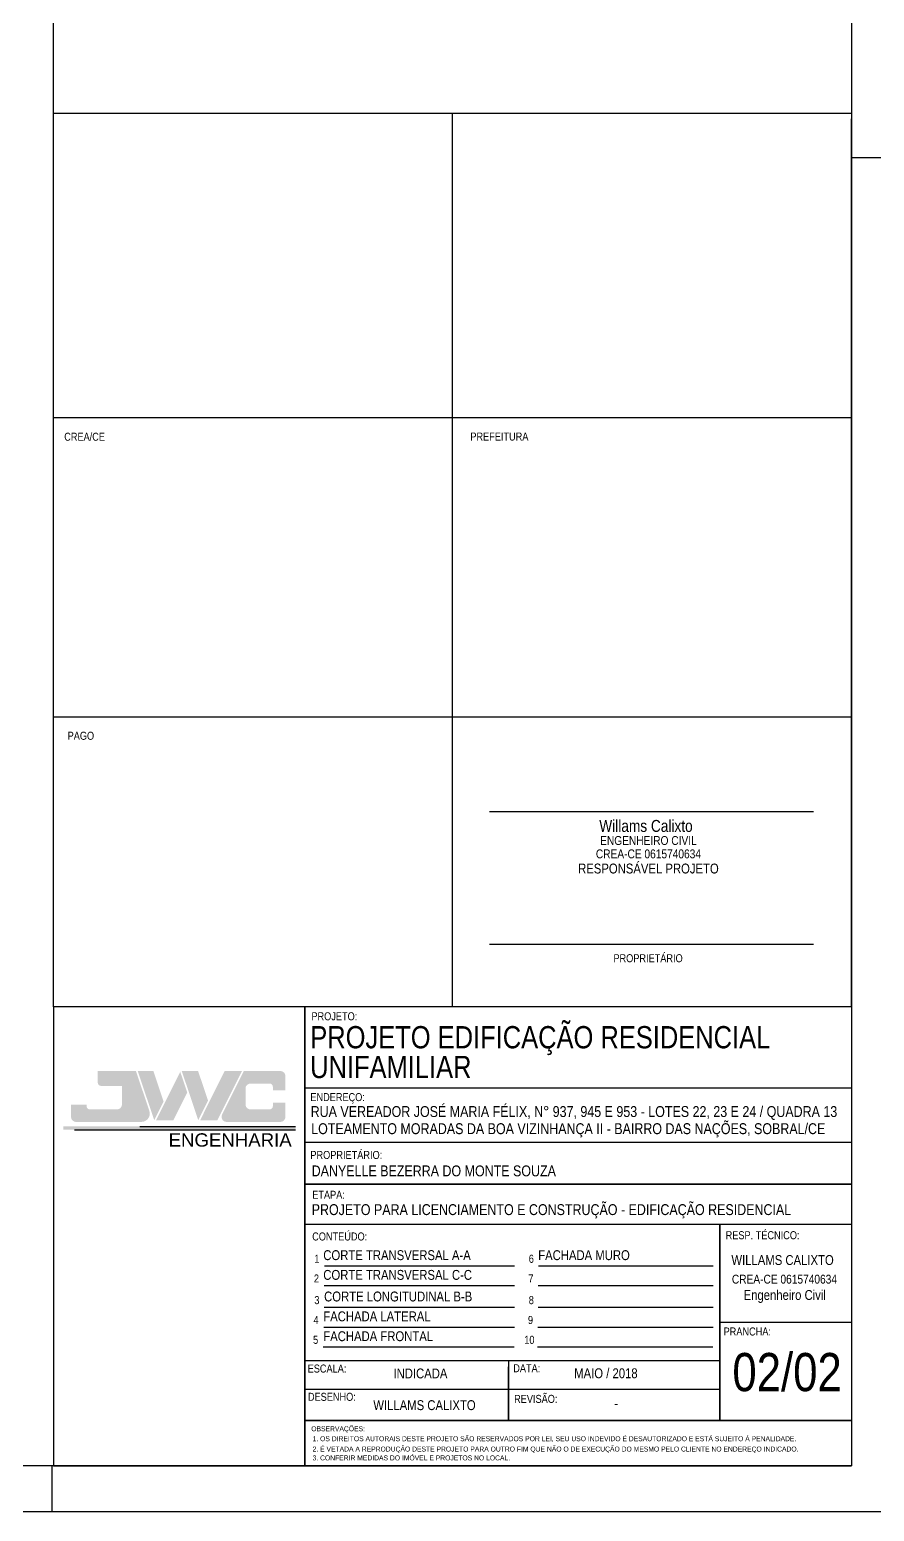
# Model space of a CAD drawing. Header units: millimetres. Extents: x -6300 to 1991, y -4770 to 4545.
# Drawn here: x 1446.01 to 1459.9, y 90.19 to 114.57 of the extents above; entities that cross this region are included whole.
import ezdxf
from ezdxf.enums import TextEntityAlignment as Align

# ---------------------------------------------------------------- set-up
doc = ezdxf.new("R2010")
doc.units = ezdxf.units.MM
doc.header["$LTSCALE"] = 20
doc.header["$MEASUREMENT"] = 0
doc.layers.get('0').update_dxf_attribs({"linetype": 'CONTINUOUS'})
for name, color, linetype in [('A-PEN-Y', 2, 'CONTINUOUS'), ('AGT C-I', 2, 'CONTINUOUS'), ('E-txt-g', 3, 'CONTINUOUS'), ('E-TXT-Y', 2, 'CONTINUOUS'), ("LINHA - PROJETU'S", 1, 'CONTINUOUS'), ("PRANCHA - PROJETU'S", 7, 'CONTINUOUS'), ('TEXTO', 2, 'CONTINUOUS')]:
    doc.layers.add(name, color=color, linetype=linetype)
doc.styles.add('CARIMBO_DADOS', font='arial.ttf')
doc.styles.add('F2', font='ARIALN.TTF')

msp = doc.modelspace()

# ---------------------------------------------------------------- hatches: boundary and pattern name
at = {"layer": 'AGT C-I', "true_color": 0x808080}
h = msp.add_hatch(color=8, dxfattribs=at)
edge = h.paths.add_edge_path()
edge.add_line((1447.846135469174, 96.59706497476783), (1446.770591180521, 96.59706497476783))
edge.add_arc((1446.770591180521, 96.67926865971437), 0.08220368494645439, 179.9999999994333, 269.9999999994667, ccw=False)
edge.add_line((1446.688387495575, 96.6792686597155), (1446.688387495575, 96.88049264006578))
edge.add_line((1446.688387495575, 96.88049264006578), (1446.94321891891, 96.88049264006578))
edge.add_line((1446.94321891891, 96.88049264006578), (1446.943218918909, 96.85737664376803))
edge.add_arc((1446.998021375541, 96.85737664376803), 0.05480245663170292, 179.99999999995, 270)
edge.add_line((1446.998021375541, 96.8025741871361), (1447.442680872613, 96.8025741871361))
edge.add_arc((1447.442680872615, 96.88477787208332), 0.0822036849472196, 270, 360.0000000000333)
edge.add_line((1447.524884557562, 96.88477787208332), (1447.524884557563, 97.18851589409134))
edge.add_line((1447.524884557563, 97.18851589409134), (1447.182520136127, 97.18851589409134))
edge.add_arc((1447.182520136125, 97.24331835072259), 0.05480245663122467, 179.9999999997, 269.99999999959994, ccw=False)
edge.add_line((1447.127717679495, 97.24331835072282), (1447.127717679495, 97.43322749326036))
edge.add_line((1447.127717679495, 97.43322749326059), (1447.755674338184, 97.43322749326059))
edge.add_line((1447.755674338184, 97.43322749326059), (1447.976001989017, 96.77772165877333))
edge.add_arc((1447.846135469174, 96.73407111634675), 0.137006141578809, -90, 18.578450108004915, ccw=False)
at = {"layer": 'AGT C-I', "true_color": 0x0000ff}
h = msp.add_hatch(color=5, dxfattribs=at)
h.paths.add_polyline_path([(1449.213335353103, 97.43322749326059), (1449.497890095034, 97.43322749326059), (1449.096038287393, 96.6244662030838), (1448.811483545463, 96.6244662030838)])
h.paths.add_polyline_path([(1448.509046613627, 97.43322749326059), (1448.777887806157, 97.43322749326059), (1448.941247979379, 96.94720793890521), (1448.780886261386, 96.6244662030838)])
h.paths.add_polyline_path([(1448.483662296119, 97.4227450669887), (1448.598482307854, 97.08113933877986), (1448.371573667058, 96.6244662030838), (1448.087018925129, 96.6244662030838)])
h.paths.add_polyline_path([(1447.784581993295, 97.43322749326059), (1448.041860123781, 97.43322749326059), (1448.209886080853, 96.93332657392376), (1448.056421641051, 96.6244662030838)])
at = {"layer": 'AGT C-I', "true_color": 0x808080}
h = msp.add_hatch(color=8, dxfattribs=at)
edge = h.paths.add_edge_path()
edge.add_arc((1449.639528696232, 96.88477787208355), 0.08220368494717176, 179.9999999999667, 270)
edge.add_line((1449.639528696232, 96.80257418713633), (1449.953106291323, 96.80257418713633))
edge.add_arc((1449.953106291322, 96.85737664376758), 0.05480245663122467, 270.0000000004, 360.0000000003)
edge.add_line((1450.007908747953, 96.85737664376803), (1450.007908747953, 96.91217910039951))
edge.add_line((1450.007908747953, 96.91217910039929), (1450.213417960322, 96.91217910039929))
edge.add_line((1450.213417960323, 96.91217910039929), (1450.213417960323, 96.67926865971528))
edge.add_arc((1450.131214275374, 96.67926865971528), 0.08220368494717176, -90, 3.342393029015511e-11, ccw=False)
edge.add_line((1450.131214275374, 96.59706497476783), (1449.24565729552, 96.59706497476783))
edge.add_arc((1449.245657295523, 96.67926865971528), 0.0822036849472196, 153.5784501078585, 269.99999999973335, ccw=False)
edge.add_line((1449.172040240691, 96.71584700108225), (1449.528487379111, 97.43322749326036))
edge.add_line((1449.528487379112, 97.43322749326059), (1450.131214275376, 97.43322749326036))
edge.add_arc((1450.131214275374, 97.35102380831314), 0.0822036849472196, -3.3310243452433497e-11, 90, ccw=False)
edge.add_line((1450.213417960323, 97.35102380831314), (1450.213417960323, 97.11811336762936))
edge.add_line((1450.213417960323, 97.11811336762914), (1450.007908747953, 97.11811336762914))
edge.add_line((1450.007908747953, 97.11811336762914), (1450.007908747953, 97.17291582426061))
edge.add_arc((1449.953106291322, 97.17291582426084), 0.05480245663170292, 1.000031837499594e-10, 90)
edge.add_line((1449.953106291322, 97.22771828089209), (1449.639528696232, 97.22771828089209))
edge.add_arc((1449.639528696232, 97.14551459594487), 0.08220368494717176, 90, 180.0000000000333)
edge.add_line((1449.557325011286, 97.14551459594487), (1449.557325011285, 96.88477787208332))
msp.add_hatch(color=8, dxfattribs=at).paths.add_polyline_path([(1446.558624223651, 96.52215080699195), (1446.558624223651, 96.46734835036024), (1450.382404265423, 96.46734835036024), (1450.382404265423, 96.52215080699195)])
msp.add_hatch(color=8, dxfattribs=at).paths.add_polyline_path([(1446.558624223651, 96.52215080699195), (1446.558624223651, 96.46734835036024), (1450.382404265423, 96.46734835036024), (1450.382404265423, 96.52215080699195)])

# ---------------------------------------------------------------- linework, layer by layer
at = {"color": 2}
for p, q in [((1446.400898277613, 113.1956343543784), (1446.400898277613, 134.7388494486847)), ((1459.525898277612, 98.48812111142185), (1459.525898277612, 113.1031581563873)), ((1459.525898277612, 112.4638494486849), (1460.275898277612, 112.4638494486849)), ((1446.400898277613, 98.48812111142162), (1446.400898277613, 108.180628513132)), ((1446.400898277613, 98.48812111142162), (1446.400898277613, 90.93884944868479)), ((1446.371534912337, 90.93884944868479), (1446.371534912337, 90.18884944868479)), ((1446.371534912337, 90.93884944868479), (1446.371534912337, 90.18884944868479))]:
    msp.add_line(p, q, dxfattribs=at)
msp.add_lwpolyline([(1387.919226539234, 90.18884944868479), (1460.275898277612, 90.18884944868479), (1460.275898277612, 134.7388494486847), (1387.919226539234, 134.7388494486847)], close=True, dxfattribs=at)
at = {"color": 1}
msp.add_lwpolyline([(1389.794226539234, 133.9888494486847), (1459.525898277612, 133.9888494486847), (1459.525898277612, 90.93884944868479), (1389.794226539234, 90.93884944868479)], close=True, dxfattribs=at)
at = {"color": 2}
msp.add_lwpolyline([(1446.400898277613, 98.48812111142162), (1446.400898277613, 113.1956343543784), (1459.525898312512, 113.1956343543784)], dxfattribs=at)
at = {"color": 7}
for points in [[(1452.963398277613, 98.48812111142162), (1452.963398277613, 113.1956343543784)], [(1459.525898277612, 108.180628513132), (1446.400898277613, 108.180628513132)], [(1459.525898277612, 103.2580988698765), (1446.400898277613, 103.2580988698765)]]:
    msp.add_lwpolyline(points, dxfattribs=at)
at = {"layer": 'AGT C-I', "color": 8, "true_color": 0x808080}
for p, q in [((1446.743921481087, 96.46734835036047), (1447.819465769741, 96.46734835036047)), ((1446.743921481087, 96.46734835036047), (1447.819465769741, 96.46734835036047)), ((1447.819465769741, 96.52215080699217), (1450.382404265423, 96.52215080699217)), ((1447.819465769741, 96.52215080699217), (1450.382404265423, 96.52215080699217)), ((1447.819465769741, 96.46734835036047), (1450.382404265423, 96.46734835036047)), ((1447.819465769741, 96.46734835036047), (1450.382404265423, 96.46734835036047))]:
    msp.add_line(p, q, dxfattribs=at)
at = {"layer": 'E-txt-g', "color": 7}
for p, q in [((1458.902296533101, 101.6975702866289), (1453.569606387352, 101.6975702866289)), ((1458.902296533101, 99.51597887100935), (1453.569606387352, 99.51597887100935))]:
    msp.add_line(p, q, dxfattribs=at)
at = {"layer": "LINHA - PROJETU'S", "color": 1}
for p, q in [((1459.525898277612, 98.48812111142162), (1446.400898277613, 98.48812111142162)), ((1450.534938946388, 98.48812111142162), (1450.534938946388, 90.9388494412906)), ((1450.534938946388, 90.9388494412906), (1450.534938946388, 98.48812111142162)), ((1459.525898277612, 98.48812111142162), (1459.525898277612, 90.93884944868479)), ((1450.534938946388, 97.15871085743039), (1459.525898277611, 97.15871085743039)), ((1450.534938946388, 97.15871085743039), (1459.525898277611, 97.15871085743039)), ((1450.534938946388, 96.26463806318976), (1459.525898277611, 96.26463806318976)), ((1450.534938946388, 95.57126819119595), (1459.525898277612, 95.57126819119595)), ((1459.525898277612, 95.57126819119595), (1450.534938946388, 95.57126819119595)), ((1450.534938946388, 95.57126819119595), (1459.525898277612, 95.57126819119595)), ((1450.534938946388, 95.57126819119595), (1459.525898277612, 95.57126819119595)), ((1450.534938946388, 95.57126819119595), (1459.525898277612, 95.57126819119595)), ((1450.534938946388, 94.91314492942867), (1459.525898277612, 94.91314492942867)), ((1457.358582272271, 94.91314492942867), (1457.35858227227, 91.69300439019663)), ((1457.35858227227, 93.30307465981265), (1459.525898277612, 93.30307465981265)), ((1457.35858227227, 92.66329312618792), (1450.534938946388, 92.66329312618792)), ((1453.884382723625, 92.66329312618792), (1453.884382723625, 91.68457552092356)), ((1457.35858227227, 92.85550666069209), (1457.35858227227, 91.69300439019663)), ((1457.35858227227, 92.85550666069277), (1457.35858227227, 92.3428117100325)), ((1450.534938946388, 92.1972704715836), (1457.35858227227, 92.1972704715836)), ((1453.884382723625, 91.68457552092333), (1453.884382723625, 92.1972704715836)), ((1453.884382723625, 91.68457552092356), (1450.534938946388, 91.6845755209231)), ((1459.525898277612, 91.68457552092333), (1450.534938946388, 91.68457552092333)), ((1457.204463135585, 91.68457552092379), (1453.884382723625, 91.68457552092333)), ((1446.400898277613, 90.93884944868479), (1459.525898277612, 90.93884944868479)), ((1446.400898277613, 90.93884944868479), (1459.525898277612, 90.93884944868479)), ((1446.400898277613, 90.93884944868479), (1459.525898277612, 90.93884944868479))]:
    msp.add_line(p, q, dxfattribs=at)
msp.add_lwpolyline([(1459.525898277612, 98.48812111142162), (1446.400898277613, 98.48812111142162), (1446.400898277613, 90.93884944868456)], dxfattribs=at)
msp.add_lwpolyline([(1459.525898277612, 98.48812111142162), (1446.400898277613, 98.48812111142162), (1446.400898277613, 90.93884944868456)], dxfattribs=at)
at = {"layer": "PRANCHA - PROJETU'S", "color": 1}
for p, q in [((1450.534938946388, 92.64590424732616), (1450.534938946388, 98.48812111142162)), ((1457.35858227227, 91.69300439019663), (1457.35858227227, 94.91314492942867)), ((1450.534938946388, 90.93884944868479), (1450.534938946388, 92.64590424732616)), ((1457.35858227227, 92.64590424732616), (1457.35858227227, 92.64753118527916)), ((1450.534938946388, 92.1972704715836), (1457.204463135584, 92.19727047158428)), ((1453.884382723625, 91.68457552092356), (1453.884382723625, 92.19727047158405)), ((1450.534938946388, 91.68457552092333), (1459.525898277612, 91.68457552092333)), ((1450.534938946388, 91.6845755209231), (1457.204463135585, 91.68457552092379))]:
    msp.add_line(p, q, dxfattribs=at)
at = {"layer": "PRANCHA - PROJETU'S", "color": 7}
for p, q in [((1450.857156658984, 94.22913652574336), (1453.981909072436, 94.22913652574336)), ((1454.378731207659, 94.22902429891475), (1456.815111763258, 94.22902429891475)), ((1454.378731207659, 94.22902429891475), (1457.251875474521, 94.22902429891475)), ((1450.850389348422, 93.90457772291713), (1453.981909072436, 93.90457772291713)), ((1454.371963897099, 93.90446549608829), (1457.251875474521, 93.90446549608829)), ((1450.850389348422, 93.54910469499238), (1453.981909072436, 93.54910469499238)), ((1454.371963897099, 93.54899246816377), (1457.251875474521, 93.54899246816377)), ((1450.84362203786, 93.22229864517682), (1453.981909072436, 93.22229864517682)), ((1450.84362203786, 93.22229864517682), (1453.981909072435, 93.2222986451766)), ((1454.365196586536, 93.22218641834799), (1457.251875474521, 93.22218641834799)), ((1454.365196586536, 93.22218641834799), (1457.25187547452, 93.22218641834799)), ((1450.836854727298, 92.8954925953608), (1453.975141761875, 92.8954925953608)), ((1450.836854727298, 92.8954925953608), (1453.975141761874, 92.8954925953608)), ((1454.358429275972, 92.8953803685322), (1457.245108163959, 92.8953803685322)), ((1454.358429275972, 92.8953803685322), (1457.245108163958, 92.8953803685322))]:
    msp.add_line(p, q, dxfattribs=at)
at = {"layer": "PRANCHA - PROJETU'S"}
for p, q in [((1447.727055154243, 90.93884944868479), (1459.525898277612, 90.93884944868479)), ((1451.172171489296, 90.93884944868479), (1459.282623855887, 90.93884944868479)), ((1451.172171489296, 90.93884944868479), (1459.525898277612, 90.93884944868479))]:
    msp.add_line(p, q, dxfattribs=at)
at = {"layer": 'TEXTO', "color": 3}
msp.add_line((1453.884382723625, 92.19727047158405), (1453.884382723625, 92.56718093785777), dxfattribs=at)

# ---------------------------------------------------------------- texts
at = {"layer": 'A-PEN-Y', "color": 7, "style": 'F2'}
msp.add_text('Willams Calixto', height=0.1962008717822533, dxfattribs=at).set_placement((1455.376975452608, 101.3687469536781))
at = {"layer": 'AGT C-I', "color": 8, "true_color": 0x808080, "style": 'CARIMBO_DADOS'}
msp.add_text('ENGENHARIA', height=0.2192098265260554, rotation=359.9999999999999, dxfattribs=at).set_placement((1448.292427130096, 96.1900591034164))
msp.add_text('ENGENHARIA', height=0.2192098265260554, rotation=359.9999999999999, dxfattribs=at).set_placement((1448.292427130096, 96.1900591034164))
at = {"layer": 'E-TXT-Y', "style": 'F2'}
for s, p in [('PROJETO EDIFICAÇÃO RESIDENCIAL', (1450.622924151864, 97.80748480344506)), ('UNIFAMILIAR', (1450.620604721001, 97.31809151490894))]:
    msp.add_text(s, height=0.3657887021939136, dxfattribs=at).set_placement(p)
at = {"layer": "PRANCHA - PROJETU'S", "color": 7, "style": 'F2'}
for s, height, p in [('ENGENHEIRO CIVIL', 0.1459881425986554, (1456.184870078231, 101.2269393192919)), ('CREA-CE 0615740634', 0.1459881425986554, (1456.184759204291, 101.0067987370008)), ('RESPONSÁVEL PROJETO', 0.1622090473318392, (1456.184870078231, 100.7857929438974))]:
    msp.add_text(s, height=height, dxfattribs=at).set_placement(p, align=Align.MIDDLE)
for s, p in [('PROJETO:', (1450.641772014066, 98.26890087636322)), ('ENDEREÇO:', (1450.624192776926, 96.93922556344593)), ('PROPRIETÁRIO:', (1450.624682282435, 95.98724044735651)), ('ETAPA:', (1450.654982406608, 95.33177021498888)), ('CONTEÚDO:', (1450.654214760943, 94.64603471004604)), ('RESP. TÉCNICO:', (1457.454922286545, 94.66672360752001)), ('1', (1450.689263012819, 94.27928862268438)), ('6', (1454.216641866073, 94.27917639585577)), ('2', (1450.682495702257, 93.95472981985792)), ('7', (1454.20987455551, 93.95461759302908)), ('3', (1450.689263012819, 93.5992567919334)), ('8', (1454.216641866073, 93.5991445651048)), ('4', (1450.675728391696, 93.27245074211784)), ('9', (1454.20310724495, 93.27233851528901)), ('PRANCHA:', (1457.420980401958, 93.08251248132002)), ('5', (1450.668961081134, 92.94564469230183)), ('10', (1454.142471495849, 92.94553246547322)), ('ESCALA:', (1450.579689574944, 92.4726323341679)), ('DATA:', (1453.961140305197, 92.47803373965327)), ('DESENHO:', (1450.584432154717, 92.0076612232556)), ('REVISÃO:', (1453.975502414352, 91.97353937089794))]:
    msp.add_text(s, height=0.1316839327898089, dxfattribs=at).set_placement(p)
at = {"layer": "PRANCHA - PROJETU'S", "color": 2, "style": 'F2'}
for s, height, p in [('CORTE TRANSVERSAL A-A', 0.1622090473318392, (1450.836712794815, 94.32328532442581)), ('FACHADA MURO', 0.1622090473318392, (1454.371821964614, 94.32317309759698)), ('CORTE TRANSVERSAL C-C', 0.1622090473318392, (1450.836712794815, 93.99872652159958)), ('CORTE LONGITUDINAL B-B', 0.1622090473318392, (1450.85024741594, 93.64325349367529)), ('FACHADA LATERAL', 0.1622090473318392, (1450.836712794815, 93.31644744385905)), ('FACHADA FRONTAL', 0.1622090473318392, (1450.836712794815, 92.98964139404303)), ('02/02', 0.6275467698240781, (1457.565995141831, 92.16650728732158)), ('INDICADA', 0.1622090473318392, (1451.991073595944, 92.37711339182762)), ('MAIO / 2018', 0.1622090473318392, (1454.963739993818, 92.38005174074716)), ('WILLAMS CALIXTO', 0.1622090473318392, (1451.659621171817, 91.85537140907765)), ('-', 0.1622090473318392, (1455.622715008531, 91.88572280707923))]:
    msp.add_text(s, height=height, dxfattribs=at).set_placement(p)
at = {"layer": "PRANCHA - PROJETU'S", "style": 'F2'}
for s, height, p in [('WILLAMS CALIXTO', 0.1622090473318392, (1458.391484483176, 94.19450203166026)), ('CREA-CE 0615740634', 0.1459881425986554, (1458.421909738949, 93.89267680691275)), ('Engenheiro Civil', 0.1622090473318392, (1458.427121090303, 93.61900120675456))]:
    msp.add_text(s, height=height, dxfattribs=at).set_placement(p, align=Align.BOTTOM_CENTER)
for s, p in [('OBSERVAÇÕES:', (1450.638798472776, 91.50716074498725)), ('1. OS DIREITOS AUTORAIS DESTE PROJETO SÃO RESERVADOS POR LEI, SEU USO INDEVIDO É DESAUTORIZADO E ESTÁ SUJEITO À PENALIDADE.', (1450.660712077148, 91.34329083763124)), ('2. É VETADA A REPRODUÇÃO DESTE PROJETO PARA OUTRO FIM QUE NÃO O DE EXECUÇÃO DO MESMO PELO CLIENTE NO ENDEREÇO INDICADO.', (1450.660712077148, 91.17375505772999)), ('3. CONFERIR MEDIDAS DO IMÓVEL E PROJETOS NO LOCAL.', (1450.660712077148, 91.02797361666786))]:
    msp.add_text(s, height=0.08110452366591962, dxfattribs=at).set_placement(p)
at = {"layer": 'TEXTO', "color": 7, "style": 'F2'}
for s, p in [('CREA/CE', (1446.9105925676, 107.8729728726942)), ('PREFEITURA', (1453.733013954136, 107.8729728726942)), ('PAGO', (1446.849737893823, 102.9504432294389)), ('PROPRIETÁRIO', (1456.17884708849, 99.30621662951945))]:
    msp.add_text(s, height=0.1316839327898089, dxfattribs=at).set_placement(p, align=Align.MIDDLE)
at = {"layer": 'TEXTO', "color": 2, "style": 'F2'}
for s, p in [('RUA VEREADOR JOSÉ MARIA FÉLIX, N° 937, 945 E 953 - LOTES 22, 23 E 24 / QUADRA 13', (1450.629131452122, 96.67783197533824)), ('LOTEAMENTO MORADAS DA BOA VIZINHANÇA II - BAIRRO DAS NAÇÕES, SOBRAL/CE', (1450.637933855738, 96.39593876955361)), ('DANYELLE BEZERRA DO MONTE SOUZA', (1450.645976338961, 95.70157183658331)), ('PROJETO PARA LICENCIAMENTO E CONSTRUÇÃO - EDIFICAÇÃO RESIDENCIAL ', (1450.645976338961, 95.06423067276866))]:
    msp.add_text(s, height=0.1788300321836911, dxfattribs=at).set_placement(p)

doc.saveas('drawing.dxf')
